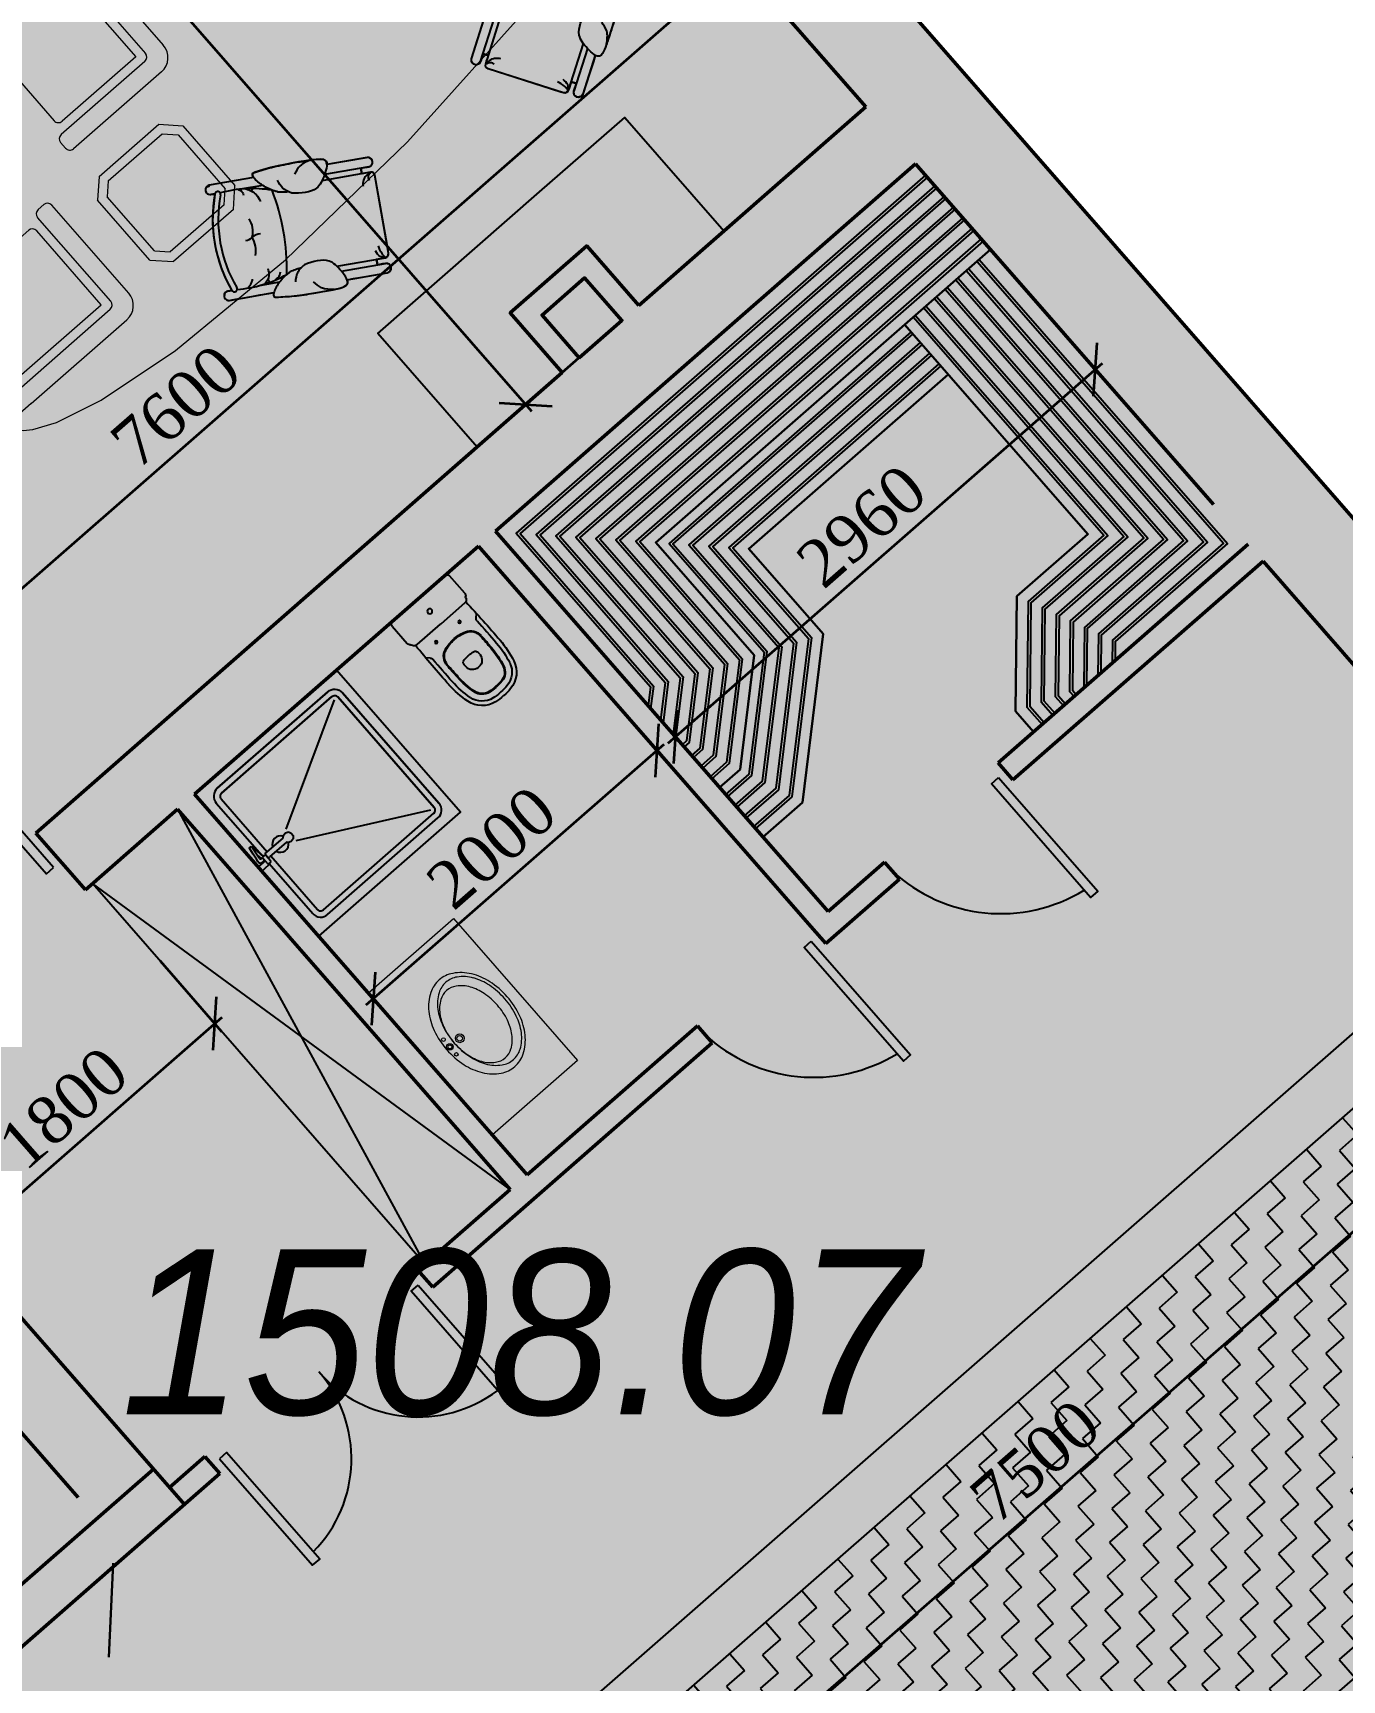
# Model space of a CAD drawing. Header units: millimetres. Extents: x 474337 to 1180020, y 4124662 to 4776603.
# Drawn here: x 924260 to 931205, y 4499394 to 4508129 of the extents above; entities that cross this region are included whole.
import ezdxf

# ---------------------------------------------------------------- set-up
doc = ezdxf.new("R2010")
doc.units = ezdxf.units.MM
doc.header["$PDMODE"] = 32
doc.header["$PDSIZE"] = 0.33
for name, color, linetype in [('(004) Точки рельефа', 7, 'Continuous'), ('(031) Горизонтали', 42, 'Continuous'), ('МЕБЕЛИРОВКА', 7, 'Continuous')]:
    doc.layers.add(name, color=color, linetype=linetype)
doc.layers.add('(042) Бергштрих11', color=32, linetype='Continuous', lineweight=30)
doc.layers.add('_0', color=7, linetype='Continuous', lineweight=25)
doc.styles.add('D-431', font='')
doc.styles.add('J~stule', font='dutch.ttf')
doc.styles.get('D-431').set_extended_font_data('D431', italic=True)
doc.dimstyles.new('J~style', dxfattribs={"dimscale": 100, "dimtxt": 2.5, "dimasz": 2, "dimexe": 0.55, "dimexo": 0.725, "dimtad": 1, "dimdec": 0, "dimdsep": 46, "dimtxsty": 'J~stule', "dimblk": 'OBLIQUE', "dimcen": 2, "dimdle": 0.5, "dimadec": 0, "dimazin": 0, "dimtfac": 1, "dimtdec": 0, "dimtmove": 0, "dimatfit": 3, "dimfxl": 1, "dimarcsym": 0})

# ---------------------------------------------------------------- blocks, each defined once
blk = doc.blocks.new('cu')
at = {"layer": '_0'}
for p, q in [((0, 0), (0, 186.3)), ((18.2, 200), (141, 200)), ((279, 158.9), (261.5, 176.4)), ((180, 164), (180, 0)), ((0, -2.5), (0, 0)), ((180, -2.5), (180, 0)), ((437, 47), (424.3, 47)), ((0, -5), (0, -2.5)), ((0, -191.3), (0, -5)), ((180, -2.5), (180, -5)), ((180, -169), (180, -5)), ((437, -52), (424.3, -52)), ((279, -163.9), (261.5, -181.4)), ((141, -205), (18.2, -205))]:
    blk.add_line(p, q, dxfattribs=at)
for centre, radius in [((236, 80), 7.5), ((90.2, -2.5), 13.5), ((90.2, -2.5), 13.5), ((236, -85), 7.5)]:
    blk.add_circle(centre, radius, dxfattribs=at)
for centre, radius, start, end in [((8, 186.3), 8, 155.21151, 180.00003), ((18.2, 180), 20, 90, 150.98314), ((141, 181), 19, 34.93724, 90), ((164.8, 197.6), 10, 214.93724, 253.78478), ((155, 164), 25, 23.37762, 73.78478), ((383, -5322.3), 5500, 89.29054, 92.13617), ((444.2, -372.6), 550, 75.46051, 89.29054), ((155, 164), 25, 360, 23.37762), ((293.1, 173), 20, 225, 270.93637), ((383, -5322.3), 5476, 89.29054, 90.93637), ((367.5, 42.7), 75, 90.1648, 160.01601), ((367.5, 42.7), 71, 90.1648, 160.01601), ((383, -5322.3), 5440, 89.29054, 90.1648), ((383, -5322.3), 5436, 89.29054, 90.1648), ((444.2, -372.6), 490, 75.46051, 89.29054), ((444.2, -372.6), 486, 75.46051, 89.29054), ((444.2, -372.6), 526, 75.46051, 89.29054), ((548.7, 30), 70, 8.81618, 75.46052), ((548.7, 30), 74, 8.81618, 75.46052), ((548.7, 30), 110, 8.81618, 75.46052), ((548.7, 30), 134, 8.81618, 75.46052), ((485, 0), 200, 160.01601, 180), ((485, 0), 200, 180, 180.71622), ((485, 0), 196, 160.01601, 180), ((485, 0), 196, 180, 180.73083), ((582, 0), 180, 170.28485, 180), ((424.3, 27), 20, 90, 170.28485), ((437, 0), 47, 0, 90), ((437, 0), 47, 356.95091, 0), ((355, 0), 266, 0, 8.81618), ((355, 0), 266, 359.4615, 0), ((355, 0), 270, 0, 8.81618), ((355, 0), 270, 359.46948, 0), ((355, 0), 306, 0, 8.81618), ((355, 0), 306, 359.53189, 0), ((355, 0), 330, 0, 8.81618), ((485, -5), 200, 179.28378, 180), ((485, -5), 200, 180, 199.98399), ((485, -5), 196, 179.26917, 180), ((485, -5), 196, 180, 199.98399), ((367.5, -47.7), 75, 199.98399, 269.8352), ((367.5, -47.7), 71, 199.98399, 269.8352), ((582, 0), 180, 180, 180.7958), ((582, -5), 180, 179.2042, 180), ((582, -5), 180, 180, 189.71515), ((424.3, -32), 20, 189.71515, 270), ((437, -5), 47, 270, 0), ((437, -5), 47, 0, 3.04909), ((548.7, -35), 70, 284.53948, 351.18382), ((548.7, -35), 74, 284.53948, 351.18382), ((548.7, -35), 110, 284.53948, 351.18382), ((548.7, -35), 134, 284.53948, 351.18382), ((355, -5), 266, 351.18382, 0), ((355, -5), 266, 0, 0.5385), ((355, -5), 270, 351.18382, 0), ((355, -5), 270, 0, 0.53052), ((355, -5), 306, 351.18382, 0), ((355, -5), 306, 0, 0.46811), ((355, -5), 330, 351.18382, 0), ((355, 0), 330, 359.56594, 0), ((355, -5), 330, 0, 0.43406), ((155, -169), 25, 336.62238, 0), ((293.1, -178), 20, 89.06363, 135), ((383, 5317.3), 5476, 269.06363, 270.70946), ((383, 5317.3), 5436, 269.8352, 270.70946), ((383, 5317.3), 5440, 269.8352, 270.70946), ((444.2, 367.6), 486, 270.70946, 284.53949), ((444.2, 367.6), 490, 270.70946, 284.53949), ((444.2, 367.6), 526, 270.70946, 284.53949), ((444.2, 367.6), 550, 270.70946, 284.53949), ((8, -191.3), 8, 179.99997, 204.78849), ((18.2, -185), 20, 209.01686, 270), ((141, -186), 19, 270, 325.06276), ((164.8, -202.6), 10, 106.21522, 145.06276), ((155, -169), 25, 286.21522, 336.62238), ((383, 5317.3), 5500, 267.86383, 270.70946)]:
    blk.add_arc(centre, radius, start, end, dxfattribs=at)
blk = doc.blocks.new('ITYIR6')
at = {"lineweight": 13, "elevation": -58.9}
blk.add_lwpolyline([(2899772.1, 225462.1), (2899772.1, 224862.1), (2898772.1, 224862.1), (2898772.1, 225462.1)], dxfattribs=at)
at = {"lineweight": 13}
for centre, radius in [((2899219.9, 225324.7, -58.9), 9.72), ((2899272.1, 225255.3, -58.9), 23.1), ((2899272.1, 225324.7, -58.9), 17.3), ((2899272.1, 225324.7, -58.9), 10.5), ((2899324.1, 225324.7, -58.9), 9.72), ((2899272.1, 225255.3, -58.9), 14.7)]:
    blk.add_circle(centre, radius, dxfattribs=at)
for centre, radius, start, end in [((2899192.5, 225090.2, -58.9), 237.1, 124.97931, 149.37391), ((2899240.6, 225021.4, -58.9), 321.1, 106.16225, 124.97931), ((2899240.4, 224994.9, -58.9), 294.2, 105.14659, 123.16508), ((2899243.9, 225032.2, -58.9), 257.5, 104.90006, 122.71568), ((2899272.1, 224912.8, -58.9), 434.2, 90, 106.16225), ((2899272.1, 224878, -58.9), 415.4, 90, 105.14659), ((2899272.1, 224926.1, -58.9), 367.3, 90, 104.90006), ((2899272.1, 224912.8, -58.9), 434.2, 73.83775, 90), ((2899272.1, 224926.1, -58.9), 367.3, 75.09994, 90), ((2899272.1, 224878, -58.9), 415.4, 74.85341, 90), ((2899300.3, 225032.2, -58.9), 257.5, 57.28432, 75.09994), ((2899303.7, 224994.9, -58.9), 294.2, 56.83492, 74.85341), ((2899303.6, 225021.4, -58.9), 321.1, 55.02069, 73.83775), ((2899351.7, 225090.2, -58.9), 237.1, 30.62609, 55.02069), ((2899119, 225133.7, -58.9), 151.8, 149.37391, 180), ((2899192.1, 225068.8, -58.9), 205.9, 123.16508, 147.63235), ((2899135.5, 225141.3, -58.9), 100.1, 147.18544, 180), ((2899200.8, 225099.1, -58.9), 177.9, 122.71568, 147.18544), ((2899343.3, 225099.1, -58.9), 177.9, 32.81456, 57.28432), ((2899352, 225068.8, -58.9), 205.9, 32.36765, 56.83492), ((2899408.7, 225141.3, -58.9), 100.1, 0, 32.81456), ((2899425.1, 225133.7, -58.9), 151.8, 0, 30.62609), ((2899119, 225133.7, -58.9), 151.8, 180, 210.62609), ((2899118.7, 225115.4, -58.9), 119, 147.63235, 180), ((2899118.7, 225115.4, -58.9), 119, 180, 212.36765), ((2899135.5, 225141.3, -58.9), 100.1, 180, 212.81456), ((2899408.7, 225141.3, -58.9), 100.1, 327.18544, 0), ((2899425.4, 225115.4, -58.9), 119, 0, 32.36765), ((2899425.4, 225115.4, -58.9), 119, 327.63235, 0), ((2899425.1, 225133.7, -58.9), 151.8, 329.37391, 0), ((2899192.5, 225177.2, -58.9), 237.1, 210.62609, 235.02069), ((2899192.1, 225161.9, -58.9), 205.9, 212.36765, 236.83492), ((2899200.8, 225183.4, -58.9), 177.9, 212.81456, 237.28432), ((2899243.9, 225250.4, -58.9), 257.5, 237.28432, 255.09994), ((2899300.3, 225250.4, -58.9), 257.5, 284.90006, 302.71568), ((2899343.3, 225183.4, -58.9), 177.9, 302.71568, 327.18544), ((2899352, 225161.9, -58.9), 205.9, 303.16508, 327.63235), ((2899351.7, 225177.2, -58.9), 237.1, 304.97931, 329.37391), ((2899240.6, 225246, -58.9), 321.1, 235.02069, 253.83775), ((2899240.4, 225235.8, -58.9), 294.2, 236.83492, 254.85341), ((2899272.1, 225354.6, -58.9), 434.2, 253.83775, 270), ((2899272.1, 225352.7, -58.9), 415.4, 254.85341, 270), ((2899272.1, 225356.5, -58.9), 367.3, 255.09994, 270), ((2899272.1, 225356.5, -58.9), 367.3, 270, 284.90006), ((2899272.1, 225352.7, -58.9), 415.4, 270, 285.14659), ((2899272.1, 225354.6, -58.9), 434.2, 270, 286.16225), ((2899303.7, 225235.8, -58.9), 294.2, 285.14659, 303.16508), ((2899303.6, 225246, -58.9), 321.1, 286.16225, 304.97931)]:
    blk.add_arc(centre, radius, start, end, dxfattribs=at)
blk = doc.blocks.new('KreSSlo_as')
at = {"color": 33, "true_color": 0xbc9976}
for p, q in [((-291.1, 3), (-304.7, -5.5)), ((-285, 3.7), (-291.1, 3)), ((-267.2, -4.2), (-285, 3.7)), ((-15, 0.1), (-72.5, -2.5)), ((42.5, -1.9), (-15, 0.1)), ((-310.3, -20.9), (-313.9, -259.5)), ((-311, -66.1), (-311.4, -91.3)), ((-310.5, -34.5), (-311, -66.1)), ((-310.3, -20.9), (-310.5, -34.5)), ((-304.7, -5.5), (-310.3, -20.9)), ((-260.4, -21.7), (-267.2, -4.2)), ((-260.4, -21.7), (-260.7, -43.1)), ((-260.7, -41.6), (-260.5, -32.4)), ((-260.7, -41.6), (-257.7, -42.1)), ((-257.7, -42.1), (-260.7, -41.6)), ((-260.5, -32.4), (-260.4, -21.7)), ((-219.3, -29.7), (-257.7, -42.1)), ((-179, -19.2), (-219.3, -29.7)), ((-137.6, -10.8), (-179, -19.2)), ((-72.5, -2.5), (-137.6, -10.8)), ((105.6, -9.2), (42.5, -1.9)), ((160, -19.9), (105.6, -9.2)), ((241.7, -44.3), (160, -19.9)), ((255.8, -49.6), (241.7, -44.3)), ((259.4, -40.2), (255.8, -49.6)), ((259.3, -50.9), (259.6, -29.4)), ((259.6, -29.4), (259.4, -40.2)), ((263, -17.3), (259.6, -29.4)), ((268.7, -10.5), (263, -17.3)), ((275.6, -6.5), (268.7, -10.5)), ((285, -4.8), (275.6, -6.5)), ((296.5, -7.9), (285, -4.8)), ((302.2, -12.1), (296.5, -7.9)), ((301.7, -23.7), (302.2, -12.1)), ((309.6, -30.2), (301.7, -23.7)), ((306, -268.8), (309.6, -30.2)), ((306, -268.8), (309.6, -30.2)), ((-312.1, -140.2), (-312.8, -186.6)), ((-311.4, -91.3), (-312.1, -140.2)), ((-337.7, -260.2), (-340.6, -271.9)), ((-327.6, -255.1), (-337.7, -260.2)), ((-313.9, -259.5), (-327.6, -255.1)), ((-313.5, -233.5), (-313.9, -259.5)), ((-313.9, -259.5), (-313.9, -259.5)), ((-312.8, -186.6), (-313.5, -233.5)), ((-262.9, -192.1), (-264.5, -300.9)), ((255.4, -308.7), (257, -199.8)), ((-348.5, -333.2), (-354.5, -406)), ((-340.6, -271.9), (-348.5, -333.2)), ((318.2, -264.8), (306, -268.8)), ((306, -268.8), (306, -268.8)), ((326.4, -266.4), (318.2, -264.8)), ((318.2, -264.8), (318.2, -264.8)), ((331.5, -276), (326.4, -266.4)), ((337.2, -330.6), (331.5, -276)), ((340.2, -368.1), (337.2, -330.6)), ((-354.5, -406), (-357.2, -494.5)), ((342, -407.3), (340.2, -368.1)), ((342.6, -445.5), (342, -407.3)), ((-357.2, -494.5), (-357.8, -539.6)), ((341.5, -546.7), (342.1, -518.3)), ((342.1, -518.3), (342.4, -489.5)), ((342.4, -489.5), (342.6, -445.5)), ((-357.8, -539.6), (-357.8, -572.5)), ((-357.8, -572.5), (-356.6, -602.1)), ((-356.6, -602.1), (-353.4, -629.4)), ((335.5, -634.8), (340.2, -589.2)), ((340.2, -589.2), (341.1, -567.8)), ((341.1, -567.8), (341.5, -546.7)), ((-353.4, -629.4), (-344, -650.2)), ((-344, -650.2), (-333.1, -655.1)), ((-333.1, -655.1), (-319.8, -655.3)), ((-319.8, -654.4), (-323, -870.3)), ((-320.3, -688), (-321.3, -756.4)), ((-319.8, -655.3), (-320.3, -688)), ((-269.5, -633.1), (-273, -871)), ((-239.2, -614.6), (-243.1, -876.5)), ((216.8, -883.3), (220.7, -621.5)), ((246.9, -878.8), (250.5, -640.9)), ((296.9, -879.6), (300.1, -663.7)), ((297, -874.9), (300.1, -663.7)), ((300.1, -663.7), (318.6, -663.6)), ((318.6, -663.6), (330.3, -652.2)), ((330.3, -652.2), (335.5, -634.8)), ((-321.3, -756.4), (-323, -870.3)), ((-323, -870.3), (-317.5, -886.3)), ((-280.1, -888), (-273, -871)), ((-273, -871), (-272.8, -854.3)), ((-272.8, -854.3), (-272.6, -838.3)), ((-272.6, -838.3), (-272.4, -828)), ((-242.4, -828.5), (-272.4, -828)), ((-272.4, -828), (-242.4, -828.5)), ((-242.4, -828.5), (-243, -869.8)), ((-243, -869.8), (-237.5, -890.7)), ((216.8, -883.3), (217.1, -867.3)), ((217.1, -867.3), (217.3, -854.1)), ((217.3, -854.1), (217.5, -835.4)), ((247.5, -835.8), (217.5, -835.4)), ((217.5, -835.4), (247.5, -835.8)), ((247, -870.8), (246.9, -878.8)), ((247.2, -855.8), (247, -870.8)), ((247.5, -835.8), (247.2, -855.8)), ((-317.5, -886.3), (-299.5, -895.6)), ((-299.5, -895.6), (-297.3, -895.7)), ((-299.5, -895.6), (-297.3, -895.7)), ((-297.3, -895.7), (-280.1, -888)), ((-237.5, -890.7), (-223.4, -896.8)), ((-223.4, -896.8), (196.5, -903)), ((-223.4, -896.8), (-208.2, -897)), ((-208.2, -897), (196.5, -903)), ((196.5, -903), (210.8, -897.4)), ((210.8, -897.4), (215.1, -891.1)), ((215.1, -891.1), (216.8, -883.3)), ((246.9, -878.8), (250.4, -892)), ((250.4, -892), (259.6, -900.9)), ((259.6, -900.9), (266.3, -903.5)), ((266.3, -903.5), (277.5, -903.5)), ((270.4, -904.1), (272.6, -904.2)), ((277.5, -903.5), (287, -899.1)), ((287, -899.1), (292.6, -893.1)), ((292.6, -893.1), (296, -885.8)), ((296, -885.8), (297, -874.9))]:
    blk.add_line(p, q, dxfattribs=at)
for centre, radius, start, end in [((-285.4, -21.3), 25, 359.14419, 179.14419), ((-11.1, -742.3), 742.4, 68.64391, 109.64447), ((-255.6, -57.3), 15, 109.64447, 289.64447), ((379.6, -141.2), 644.5, 173.76459, 198.47918), ((-11.1, -742.3), 712.4, 68.64391, 109.64447), ((-383.7, -129.8), 644.5, 339.8092, 4.5238), ((253.8, -64.9), 15, 248.64391, 68.64391), ((284.6, -29.8), 25, 359.14419, 179.14419), ((49.8, -165.5), 64.7, 179.14419, 214.55114), ((-50.7, -61.3), 148.6, 249.76423, 288.52415), ((-100.1, -246.5), 106.3, 359.14419, 24.57995), ((47.7, -94.5), 119.3, 244.61439, 293.67399), ((11.7, 785.2), 1156.6, 257.85141, 280.43697), ((-298, -870.7), 25, 179.14419, 359.14419), ((-223.1, -876.8), 20, 179.14419, 269.14419), ((196.8, -883), 20, 269.14419, 359.14419), ((271.9, -879.2), 25, 179.14419, 359.14419)]:
    blk.add_arc(centre, radius, start, end, dxfattribs=at)
for points in [[(-264.8, -128.9), (-241.1, -152.8), (-222.4, -162.7)], [(-260, -220.8), (-220, -252.5), (-184.4, -253.7)], [(-255.8, -249.2), (-245.7, -244.6), (-227.4, -249.5)], [(254.8, -217.7), (213.8, -265.4), (174.6, -280.8)], [(259.1, -177.1), (238.5, -195.7), (224.2, -199.2)], [(247.5, -260.4), (242, -245.9), (232, -249.4)], [(258, -190.9), (252, -188.9), (244.2, -192.4)], [(-250.1, -278.4), (-227.4, -309.1), (-212.9, -314.6)], [(-199, -446.8), (-234.5, -402.5), (-280, -382.2)], [(-218.5, -372.4), (-213.3, -402.7), (-210.5, -428.9)], [(185.5, -452.6), (222.4, -409.3), (268.4, -390.4)], [(207.3, -378.8), (201.1, -408.8), (197.6, -435)], [(-357.7, -578.8), (-336.2, -513.1), (-297.1, -477.1)], [(340.2, -589.2), (320.7, -522.9), (282.8, -485.8)], [(-243.1, -876.5), (-231.2, -849.5), (-198.1, -829.9)], [(-243.1, -877.2), (-218.5, -862.2), (-173.5, -851.1)], [(216.8, -883.3), (182.1, -837.8), (151.1, -830.3)], [(216.8, -883.3), (195.1, -865.8), (175.2, -868)]]:
    blk.add_spline(points, degree=3, dxfattribs=at)
for points, knots in [([(-218.5, -372.4), (-220.7, -367.1), (-232.1, -341.6), (-262.3, -300.3), (-298.3, -266.7), (-325.1, -253.9), (-337.6, -256.7), (-339.2, -263.7), (-340, -267.7)], [754.284857, 754.284857, 754.284857, 754.284857, 772.030566, 839.873499, 904.324771, 918.566249, 927.040502, 938.19641, 938.19641, 938.19641, 938.19641]), ([(-340, -267.7), (-344.3, -299), (-353.4, -365.6), (-356.8, -457.7), (-357.9, -542), (-358.1, -598.6), (-348.4, -672.9), (-260.3, -630.7), (-182, -577.2), (-190.7, -493.2), (-199, -446.8)], [938.19641, 938.19641, 938.19641, 938.19641, 1032.97298, 1139.31828, 1216.2812, 1280.781325, 1322.535209, 1399.526545, 1483.345385, 1616.244098, 1616.244098, 1616.244098, 1616.244098]), ([(331.9, -277.7), (335.2, -309.2), (342.3, -376), (342.9, -468.2), (341.5, -552.5), (340.1, -609.1), (328.2, -683), (241.3, -638.2), (164.7, -582.4), (175.9, -498.6), (185.5, -452.6)], [938.19641, 938.19641, 938.19641, 938.19641, 1032.97298, 1139.31828, 1216.2812, 1280.781325, 1322.535209, 1399.526545, 1483.345385, 1616.244098, 1616.244098, 1616.244098, 1616.244098]), ([(207.3, -378.8), (209.6, -373.5), (221.8, -348.3), (253.2, -308), (290.2, -275.5), (317.4, -263.5), (329.8, -266.6), (331.1, -273.7), (331.9, -277.7)], [754.284857, 754.284857, 754.284857, 754.284857, 772.030566, 839.873499, 904.324771, 918.566249, 927.040502, 938.19641, 938.19641, 938.19641, 938.19641])]:
    blk.add_open_spline(points, degree=3, knots=knots, dxfattribs=at)
blk = doc.blocks.new('_Oblique')
at = {"color": 0, "linetype": 'ByBlock', "lineweight": -2}
blk.add_line((-0.5, -0.5), (0.5, 0.5), dxfattribs=at)
blk = doc.blocks.new('*D185')
at = {"color": 0, "lineweight": -2, "transparency": 16777216}
for p, q in [((2648925.1, -368401.2), (2649398.1, -368401.2)), ((2649343.1, -368351.2), (2649343.1, -375951.2)), ((2648925.1, -375901.2), (2649398.1, -375901.2))]:
    blk.add_line(p, q, dxfattribs=at)
at = {"layer": 'Defpoints', "color": 0, "lineweight": 35, "transparency": 16777216}
for p in [(2648852.6, -368401.2), (2648852.6, -375901.2), (2649343.1, -375901.2)]:
    blk.add_point(p, dxfattribs=at)
at = {"color": 0, "lineweight": -2, "transparency": 16777216, "xscale": 200, "yscale": 200, "zscale": 200}
for p, rotation in [((2649343.1, -368401.2), 90), ((2649343.1, -375901.2), 270)]:
    blk.add_blockref('_Oblique', p, dxfattribs=dict(at, rotation=rotation))
at = {"color": 0, "transparency": 16777216, "insert": (2649150.4, -372151.2), "char_height": 250, "attachment_point": 5, "rotation": 90, "style": 'J~stule'}
blk.add_mtext('7500', dxfattribs=at)
blk = doc.blocks.new('*D188')
at = {"color": 0, "lineweight": -2, "transparency": 16777216}
for p, q in [((2635452.6, -370137.6), (2635452.6, -370553.8)), ((2643152.6, -370107.6), (2643152.6, -370553.8)), ((2643202.6, -370498.8), (2635402.6, -370498.8))]:
    blk.add_line(p, q, dxfattribs=at)
at = {"layer": 'Defpoints', "color": 0, "lineweight": 35, "transparency": 16777216}
for p in [(2635452.6, -370065.1), (2643152.6, -370035.1), (2635452.6, -370498.8)]:
    blk.add_point(p, dxfattribs=at)
at = {"color": 0, "lineweight": -2, "transparency": 16777216, "xscale": 200, "yscale": 200, "zscale": 200, "rotation": 180}
blk.add_blockref('_Oblique', (2635452.6, -370498.8), dxfattribs=at)
at = {"color": 0, "lineweight": -2, "transparency": 16777216, "xscale": 200, "yscale": 200, "zscale": 200}
blk.add_blockref('_Oblique', (2643152.6, -370498.8), dxfattribs=at)
at = {"color": 0, "transparency": 16777216, "insert": (2638802.6, -370308.8), "char_height": 250, "attachment_point": 5, "style": 'J~stule'}
blk.add_mtext('7700', dxfattribs=at)
blk = doc.blocks.new('*D189')
at = {"color": 0, "lineweight": -2, "transparency": 16777216}
for p, q in [((2642128, -375751.2), (2642128, -368051.2)), ((2642415.2, -368101.2), (2642073, -368101.2)), ((2642415.2, -375701.2), (2642073, -375701.2))]:
    blk.add_line(p, q, dxfattribs=at)
at = {"layer": 'Defpoints', "color": 0, "lineweight": 35, "transparency": 16777216}
for p in [(2642128, -368101.2), (2642487.7, -368101.2), (2642487.7, -375701.2)]:
    blk.add_point(p, dxfattribs=at)
at = {"color": 0, "lineweight": -2, "transparency": 16777216, "xscale": 200, "yscale": 200, "zscale": 200}
for p, rotation in [((2642128, -368101.2), 90), ((2642128, -375701.2), 270)]:
    blk.add_blockref('_Oblique', p, dxfattribs=dict(at, rotation=rotation))
at = {"color": 0, "transparency": 16777216, "insert": (2641938, -371901.2), "char_height": 250, "attachment_point": 5, "rotation": 90, "style": 'J~stule'}
blk.add_mtext('7600', dxfattribs=at)
blk = doc.blocks.new('*D190')
at = {"color": 0, "lineweight": -2, "transparency": 16777216}
for p, q in [((2644992.6, -373231.2), (2644992.6, -371131.2)), ((2645449.1, -371181.2), (2644937.6, -371181.2)), ((2645449.1, -373181.2), (2644937.6, -373181.2))]:
    blk.add_line(p, q, dxfattribs=at)
at = {"layer": 'Defpoints', "color": 0, "lineweight": 35, "transparency": 16777216}
for p in [(2644992.6, -371181.2), (2645521.6, -371181.2), (2645521.6, -373181.2)]:
    blk.add_point(p, dxfattribs=at)
at = {"color": 0, "lineweight": -2, "transparency": 16777216, "xscale": 200, "yscale": 200, "zscale": 200}
for p, rotation in [((2644992.6, -371181.2), 90), ((2644992.6, -373181.2), 270)]:
    blk.add_blockref('_Oblique', p, dxfattribs=dict(at, rotation=rotation))
at = {"color": 0, "transparency": 16777216, "insert": (2644802.6, -372181.2), "char_height": 250, "attachment_point": 5, "rotation": 90, "style": 'J~stule'}
blk.add_mtext('2000', dxfattribs=at)
blk = doc.blocks.new('*D196')
at = {"color": 0, "lineweight": -2, "transparency": 16777216}
for p, q in [((2644097.7, -373901.2), (2644593.6, -373901.2)), ((2644538.6, -373851.2), (2644538.6, -375751.2)), ((2644097.7, -375701.2), (2644593.6, -375701.2))]:
    blk.add_line(p, q, dxfattribs=at)
at = {"layer": 'Defpoints', "color": 0, "lineweight": 35, "transparency": 16777216}
for p in [(2644025.2, -373901.2), (2644025.2, -375701.2), (2644538.6, -375701.2)]:
    blk.add_point(p, dxfattribs=at)
at = {"color": 0, "lineweight": -2, "transparency": 16777216, "xscale": 200, "yscale": 200, "zscale": 200}
for p, rotation in [((2644538.6, -373901.2), 90), ((2644538.6, -375701.2), 270)]:
    blk.add_blockref('_Oblique', p, dxfattribs=dict(at, rotation=rotation))
at = {"color": 0, "transparency": 16777216, "insert": (2644347.5, -374801.2), "char_height": 250, "attachment_point": 5, "rotation": 90, "style": 'J~stule'}
blk.add_mtext('1800', dxfattribs=at)
blk = doc.blocks.new('J15')
at = {"layer": 'МЕБЕЛИРОВКА', "lineweight": 13}
for p, q in [((132917.1, 124275), (132242.1, 124275)), ((132917.1, 124275), (133592.1, 124275)), ((132142.1, 124175), (132142.1, 123555)), ((132242.1, 124145), (132242.1, 123555)), ((132917.1, 124175), (132272.1, 124175)), ((132892.1, 124125), (132292.1, 124125)), ((132292.1, 124125), (132292.1, 123605)), ((132892.1, 124125), (132892.1, 123605)), ((132917.1, 124175), (133562.1, 124175)), ((132942.1, 124125), (132942.1, 123605)), ((132942.1, 124125), (133542.1, 124125)), ((133542.1, 124125), (133542.1, 123605)), ((133592.1, 124145), (133592.1, 123555)), ((133692.1, 124175), (133692.1, 123555)), ((133892.1, 124116.6), (133981.4, 124205.9)), ((133942.1, 124095.9), (134002.1, 124155.9)), ((134402.8, 124205.9), (133981.4, 124205.9)), ((134382.1, 124155.9), (134002.1, 124155.9)), ((134382.1, 124155.9), (134442.1, 124095.9)), ((134402.8, 124205.9), (134492.1, 124116.6)), ((133892.1, 124116.6), (133892.1, 123695.2)), ((133942.1, 124095.9), (133942.1, 123715.9)), ((134442.1, 123715.9), (134442.1, 124095.9)), ((134492.1, 123695.2), (134492.1, 124116.6)), ((133981.4, 123605.9), (133892.1, 123695.2)), ((134002.1, 123655.9), (133942.1, 123715.9)), ((134382.1, 123655.9), (134442.1, 123715.9)), ((134402.8, 123605.9), (134492.1, 123695.2)), ((133981.4, 123605.9), (134402.8, 123605.9)), ((134002.1, 123655.9), (134382.1, 123655.9)), ((132212.1, 123525), (132172.1, 123525)), ((132862.1, 123575), (132322.1, 123575)), ((132972.1, 123575), (133512.1, 123575)), ((133622.1, 123525), (133662.1, 123525)), ((133945.7, 123335.9), (133945.7, 123375.9)), ((134595.7, 123405.9), (133975.7, 123405.9)), ((134565.7, 123305.9), (133975.7, 123305.9)), ((134545.7, 123255.9), (134025.7, 123255.9)), ((134545.7, 122655.9), (134545.7, 123255.9)), ((134595.7, 122305.9), (134595.7, 123275.9)), ((134695.7, 122305.9), (134695.7, 123305.9)), ((133995.7, 122685.9), (133995.7, 123225.9)), ((132525, 122855.9), (132395.7, 122726.6)), ((133366.4, 122855.9), (132525, 122855.9)), ((133366.4, 122855.9), (133495.7, 122726.6)), ((132395.7, 122726.6), (132395.7, 121885.2)), ((132545.7, 122805.9), (132445.7, 122705.9)), ((133345.7, 122805.9), (132545.7, 122805.9)), ((133345.7, 122805.9), (133445.7, 122705.9)), ((133495.7, 121885.2), (133495.7, 122726.6)), ((132445.7, 122705.9), (132445.7, 121905.9)), ((133445.7, 121905.9), (133445.7, 122705.9)), ((134545.7, 122655.9), (134025.7, 122655.9)), ((133995.7, 122305.9), (133995.7, 122575.9)), ((134545.7, 122605.9), (134025.7, 122605.9)), ((134545.7, 122305.9), (134545.7, 122605.9)), ((133995.7, 122305.9), (133995.7, 122035.9)), ((134545.7, 122305.9), (134545.7, 122005.9)), ((134595.7, 122305.9), (134595.7, 121335.9)), ((134695.7, 122305.9), (134695.7, 121305.9)), ((134545.7, 122005.9), (134025.7, 122005.9)), ((134545.7, 121955.9), (134025.7, 121955.9)), ((134545.7, 121955.9), (134545.7, 121355.9)), ((132395.7, 121885.2), (132525, 121755.9)), ((132445.7, 121905.9), (132545.7, 121805.9)), ((133345.7, 121805.9), (133445.7, 121905.9)), ((133366.4, 121755.9), (133495.7, 121885.2)), ((133995.7, 121925.9), (133995.7, 121385.9)), ((132545.7, 121805.9), (133345.7, 121805.9)), ((132525, 121755.9), (133366.4, 121755.9)), ((134545.7, 121355.9), (134025.7, 121355.9)), ((133945.7, 121275.9), (133945.7, 121235.9)), ((134565.7, 121305.9), (133975.7, 121305.9)), ((134595.7, 121205.9), (133975.7, 121205.9)), ((132212.1, 121086.8), (132172.1, 121086.8)), ((133622.1, 121086.8), (133662.1, 121086.8)), ((132142.1, 120436.8), (132142.1, 121056.8)), ((132242.1, 120466.8), (132242.1, 121056.8)), ((132292.1, 120486.8), (132292.1, 121006.8)), ((132862.1, 121036.8), (132322.1, 121036.8)), ((132892.1, 120486.8), (132892.1, 121006.8)), ((132942.1, 120486.8), (132942.1, 121006.8)), ((132972.1, 121036.8), (133512.1, 121036.8)), ((133542.1, 120486.8), (133542.1, 121006.8)), ((133592.1, 120466.8), (133592.1, 121056.8)), ((133692.1, 120436.8), (133692.1, 121056.8)), ((133981.4, 121005.9), (133892.1, 120916.6)), ((133981.4, 121005.9), (134402.8, 121005.9)), ((134402.8, 121005.9), (134492.1, 120916.6)), ((133892.1, 120495.2), (133892.1, 120916.6)), ((134002.1, 120955.9), (133942.1, 120895.9)), ((133942.1, 120515.9), (133942.1, 120895.9)), ((134002.1, 120955.9), (134382.1, 120955.9)), ((134382.1, 120955.9), (134442.1, 120895.9)), ((134442.1, 120895.9), (134442.1, 120515.9)), ((134492.1, 120916.6), (134492.1, 120495.2)), ((132892.1, 120486.8), (132292.1, 120486.8)), ((132942.1, 120486.8), (133542.1, 120486.8)), ((133892.1, 120495.2), (133981.4, 120405.9)), ((133942.1, 120515.9), (134002.1, 120455.9)), ((134382.1, 120455.9), (134002.1, 120455.9)), ((134382.1, 120455.9), (134442.1, 120515.9)), ((134402.8, 120405.9), (134492.1, 120495.2)), ((132917.1, 120436.8), (132272.1, 120436.8)), ((132917.1, 120436.8), (133562.1, 120436.8)), ((134402.8, 120405.9), (133981.4, 120405.9)), ((132917.1, 120336.8), (132242.1, 120336.8)), ((132917.1, 120336.8), (133592.1, 120336.8))]:
    blk.add_line(p, q, dxfattribs=at)
for centre, radius, start, end in [((132242.1, 124175), 100, 90, 180), ((133592.1, 124175), 100, 0, 90), ((132272.1, 124145), 30, 90, 180), ((133562.1, 124145), 30, 0, 90), ((132322.1, 123605), 30, 180, 270), ((132862.1, 123605), 30, 270, 0), ((132972.1, 123605), 30, 180, 270), ((133512.1, 123605), 30, 270, 0), ((132172.1, 123555), 30, 180, 270), ((132212.1, 123555), 30, 270, 0), ((133622.1, 123555), 30, 180, 270), ((133662.1, 123555), 30, 270, 0), ((133975.7, 123375.9), 30, 90, 180), ((133975.7, 123335.9), 30, 180, 270), ((134595.7, 123305.9), 100, 0, 90), ((134025.7, 123225.9), 30, 90, 180), ((134565.7, 123275.9), 30, 0, 90), ((134025.7, 122685.9), 30, 180, 270), ((134025.7, 122575.9), 30, 90, 180), ((134025.7, 122035.9), 30, 180, 270), ((134025.7, 121925.9), 30, 90, 180), ((134025.7, 121385.9), 30, 180, 270), ((134565.7, 121335.9), 30, 270, 0), ((133975.7, 121275.9), 30, 90, 180), ((134595.7, 121305.9), 100, 270, 0), ((133975.7, 121235.9), 30, 180, 270), ((132172.1, 121056.8), 30, 90, 180), ((132212.1, 121056.8), 30, 0, 90), ((133622.1, 121056.8), 30, 90, 180), ((133662.1, 121056.8), 30, 0, 90), ((132322.1, 121006.8), 30, 90, 180), ((132862.1, 121006.8), 30, 0, 90), ((132972.1, 121006.8), 30, 90, 180), ((133512.1, 121006.8), 30, 0, 90), ((132272.1, 120466.8), 30, 180, 270), ((133562.1, 120466.8), 30, 270, 0), ((132242.1, 120436.8), 100, 180, 270), ((133592.1, 120436.8), 100, 270, 0)]:
    blk.add_arc(centre, radius, start, end, dxfattribs=at)
blk = doc.blocks.new('hdyer')
for p, q in [((-112315.8, -307129.6), (-112315.8, -308129.6)), ((-112559.4, -307590.9), (-113204.7, -307243.8)), ((-112566.4, -307637.4), (-112564.9, -307620.2)), ((-112559.3, -307651), (-112566.4, -307637.4)), ((-112564.9, -307620.2), (-112553.3, -307607.4)), ((-112553.3, -307607.4), (-112536.3, -307603.7)), ((-112536.3, -307603.7), (-112522, -307609.5)), ((-112522, -307609.5), (-112515.8, -307617.6)), ((-112515.8, -307617.6), (-112396, -307617.6)), ((-112388, -307617.6), (-112396, -307617.6)), ((-112388, -307645.6), (-112388, -307617.6)), ((-112388, -307622.8), (-112387.9, -307622.9)), ((-112385.8, -307622.9), (-112388, -307622.9)), ((-112365.8, -307592.6), (-112385.8, -307592.6)), ((-112385.8, -307592.6), (-112385.8, -307612.6)), ((-112385.8, -307612.6), (-112385.8, -307642.6)), ((-112315.8, -307587.6), (-112365.8, -307587.6)), ((-112365.8, -307587.6), (-112365.8, -307617.6)), ((-112365.8, -307617.6), (-112315.8, -307617.6)), ((-112365.8, -307642.6), (-112365.8, -307617.6)), ((-112354.7, -307622.9), (-112365.8, -307622.9)), ((-112358.6, -307620.6), (-112358.2, -307618.5)), ((-112358.2, -307622.9), (-112358.6, -307620.6)), ((-112358.2, -307618.5), (-112357.5, -307617.6)), ((-112354.7, -307622.9), (-112341.4, -307622.9)), ((-112341.4, -307622.9), (-112336.8, -307624.1)), ((-112336.8, -307624.1), (-112333.6, -307627.7)), ((-112332.9, -307631.6), (-112334, -307640.1)), ((-112333.6, -307627.7), (-112332.9, -307631.6)), ((-112559.4, -307671.5), (-113204.7, -308018.5)), ((-112544.2, -307658.8), (-112559.3, -307651)), ((-112527.5, -307656.1), (-112544.2, -307658.8)), ((-112515.8, -307645.6), (-112527.5, -307656.1)), ((-112388, -307645.6), (-112515.8, -307645.6)), ((-112385.8, -307639.9), (-112388, -307639.9)), ((-112385.8, -307642.6), (-112365.8, -307642.6)), ((-112360.3, -307719.9), (-112372.7, -307642.6)), ((-112358.3, -307639.9), (-112365.8, -307639.9)), ((-112358.3, -307723.2), (-112360.3, -307719.9)), ((-112360.3, -307719.9), (-112360.3, -307719.9)), ((-112349.7, -307648.6), (-112360, -307718.7)), ((-112353.7, -307641.1), (-112358.3, -307639.9)), ((-112355.7, -307725.2), (-112358.3, -307723.2)), ((-112352.5, -307667.5), (-112356.2, -307640.5)), ((-112352.7, -307725.6), (-112355.7, -307725.2)), ((-112350.5, -307644.7), (-112353.7, -307641.1)), ((-112349.5, -307724.9), (-112352.7, -307725.6)), ((-112349.7, -307648.6), (-112350.5, -307644.7)), ((-112346.8, -307722.6), (-112349.5, -307724.9)), ((-112345.6, -307719.4), (-112346.8, -307722.6)), ((-112340.8, -307686.6), (-112345.6, -307719.4)), ((-112336, -307653.8), (-112340.8, -307686.6)), ((-112334, -307640.1), (-112336, -307653.8)), ((-113315.8, -308129.6), (-112315.8, -308129.6))]:
    blk.add_line(p, q)
blk.add_lwpolyline([(-112315.8, -307129.6), (-113315.8, -307129.6), (-113315.8, -308129.6)])
for points in [[(-112426.9, -307185.2), (-113204.7, -307185.2, 0.414214), (-113260.2, -307240.7), (-113260.2, -308018.5, 0.141372)], [(-112371.4, -307592.6), (-112371.4, -307240.7, 0.414214), (-112426.9, -307185.2)], [(-112426.9, -308074.1), (-113204.7, -308074.1, -0.414214), (-113260.2, -308018.5), (-113260.2, -307240.7, -0.141372)], [(-112426.9, -307218.5), (-113204.7, -307218.5, 0.414214), (-113226.9, -307240.7), (-113226.9, -308018.5, 0.139565)], [(-112426.9, -308040.7), (-113204.7, -308040.7, -0.414214), (-113226.9, -308018.5), (-113226.9, -307240.7, -0.139565)], [(-112404.7, -307617.6), (-112404.7, -307240.7, 0.414214), (-112426.9, -307218.5)], [(-113204.7, -308040.7), (-112426.9, -308040.7, 0.414214), (-112404.7, -308018.5), (-112404.7, -307645.6)], [(-113204.7, -308074.1), (-112426.9, -308074.1, 0.414214), (-112371.4, -308018.5), (-112371.4, -307650.8)]]:
    blk.add_lwpolyline(points, format="xyb")
for start, end in [(18.28258, 150.03204), (208.21385, 340.54332)]:
    blk.add_arc((-112484.4, -307631.2), 43.3, start, end)
blk = doc.blocks.new('*D211')
at = {"color": 0, "lineweight": -2, "transparency": 16777216}
for p, q in [((2645001.3, -371111.2), (2645001.3, -368051.2)), ((2645134.8, -368101.2), (2644946.3, -368101.2)), ((2645134.8, -371061.2), (2644946.3, -371061.2))]:
    blk.add_line(p, q, dxfattribs=at)
at = {"layer": 'Defpoints', "color": 0, "lineweight": 35, "transparency": 16777216}
for p in [(2645001.3, -368101.2), (2645207.3, -368101.2), (2645207.3, -371061.2)]:
    blk.add_point(p, dxfattribs=at)
at = {"color": 0, "lineweight": -2, "transparency": 16777216, "xscale": 200, "yscale": 200, "zscale": 200}
for p, rotation in [((2645001.3, -368101.2), 90), ((2645001.3, -371061.2), 270)]:
    blk.add_blockref('_Oblique', p, dxfattribs=dict(at, rotation=rotation))
at = {"color": 0, "transparency": 16777216, "insert": (2644811.3, -369581.2), "char_height": 250, "attachment_point": 5, "rotation": 90, "style": 'J~stule'}
blk.add_mtext('2960', dxfattribs=at)
blk = doc.blocks.new('xdfstfgkjhkl')
h = blk.add_hatch(color=256)
h.paths.add_polyline_path([(14210, -3710), (14610, -3710), (14610, -3350), (14210, -3350)])
h.paths.add_polyline_path([(14210, -3350), (14610, -3350), (14610, -3310), (14210, -3310)])
h = blk.add_hatch(color=256)
h.paths.add_polyline_path([(17010, -3710), (17410, -3710), (17410, -3350), (17010, -3350)])
h.paths.add_polyline_path([(17010, -3350), (17410, -3350), (17410, -3310), (17010, -3310)])
h = blk.add_hatch()
h.set_pattern_fill('ZIGZAG', color=151, scale=40, angle=-90, style=0)
h.set_pattern_definition([(270, (-2717426.21, 164378.8), (127, -127), [127, -127]), (360, (-2717426.21, 164251.8), (127, 127), [127, -127])])
edge = h.paths.add_edge_path()
edge.add_line((19910, -11510), (20726.8, -11510))
edge.add_arc((21910, -11710), 1200, 9.59407, 170.40593, ccw=False)
edge.add_line((23093.2, -11510), (23910, -11510))
edge.add_line((23910, -11510), (23910, -4010))
edge.add_line((23910, -4010), (19910, -4010))
edge.add_line((19910, -4010), (19910, -11510))
h = blk.add_hatch(color=256)
h.paths.add_polyline_path([(14210, -8310), (14610, -8310), (14610, -7950), (14210, -7950)])
h.paths.add_polyline_path([(14210, -7950), (14610, -7950), (14610, -7910), (14210, -7910)])
h = blk.add_hatch(color=256)
h.paths.add_polyline_path([(17010, -8310), (17410, -8310), (17410, -7950), (17010, -7950)])
h.paths.add_polyline_path([(17010, -7950), (17410, -7950), (17410, -7910), (17010, -7910)])
h = blk.add_hatch(color=256)
h.paths.add_polyline_path([(17010, -11710), (17410, -11710), (17410, -11350), (17010, -11350)])
h.paths.add_polyline_path([(17010, -11350), (17410, -11350), (17410, -11310), (17010, -11310)])
at = {"lineweight": 50}
for p, q in [((13420, -3200), (18810, -3200)), ((14210, -3710), (13420, -3710)), ((14210, -3710), (14210, -5310)), ((14610, -6670), (14610, -3710)), ((17290, -5471.7), (17290, -3710)), ((17410, -5471.7), (17410, -3710)), ((17410, -3710), (18810, -3710)), ((17410, -5471.7), (17290, -5471.7)), ((14210, -5850), (14210, -9560)), ((17290, -6670), (17290, -6271.7)), ((17410, -6271.7), (17290, -6271.7)), ((17410, -6790.4), (17410, -6271.7)), ((14610, -8790), (14610, -6790)), ((17290, -6790.4), (17290, -6790)), ((17410, -6790.4), (17290, -6790.4)), ((17290, -8790), (17290, -7590.4)), ((17410, -7590.4), (17290, -7590.4)), ((17410, -9560), (17410, -7590.4)), ((17290, -8790), (14610, -8790)), ((14610, -9560), (14610, -8910)), ((17290, -8910), (14610, -8910)), ((17290, -9560), (17290, -8910)), ((14210, -9560), (14610, -9560)), ((17290, -9560), (17410, -9560)), ((17290, -11060), (17290, -11310)), ((17290, -11060), (17410, -11060)), ((17410, -11060), (17410, -16710)), ((14610, -11310), (17410, -11310)), ((17160, -11310), (17160, -16710)), ((13410, -11710), (17010, -11710))]:
    blk.add_line(p, q, dxfattribs=at)
for p, q in [((17290, -8910), (14610, -9510)), ((14610, -8910), (17290, -9510)), ((17290, -9510), (14610, -9510))]:
    blk.add_line(p, q)
for points in [[(14610, -3710), (17010, -3710)], [(14210, -5850), (13790, -5850), (13790, -5310), (14210, -5310)], [(14210, -5730), (13910, -5730), (13910, -5430), (14210, -5430), (14210, -5730)], [(14610, -6670), (17290, -6670)], [(14610, -6790), (17290, -6790)]]:
    blk.add_lwpolyline(points, dxfattribs=at)
at = {"color": 253}
for points in [[(14689.7, -3710), (14689.7, -6595), (15773.2, -6595), (15840.3, -6670)], [(14704.7, -3710), (14704.7, -6580), (15779.9, -6580), (15860.4, -6670)], [(14764.7, -3710), (14764.7, -6520), (15806.8, -6520), (15940.9, -6670)], [(14779.7, -3710), (14779.7, -6505), (15813.5, -6505), (15961, -6670)], [(14839.7, -3710), (14839.7, -6445), (15840.3, -6445), (16039.7, -6668.1), (16039.7, -6670)], [(14854.7, -3710), (14854.7, -6430), (15847.1, -6430), (16054.7, -6662.3), (16054.7, -6670)], [(14914.7, -3710), (14914.7, -6370), (15873.9, -6370), (16114.7, -6639.4), (16114.7, -6670)], [(14929.7, -3710), (14929.7, -6355), (15880.6, -6355), (16129.7, -6633.7), (16129.7, -6670)], [(14989.7, -3710), (14989.7, -6295), (15907.5, -6295), (16189.7, -6610.8), (16189.7, -6670)], [(15004.7, -3710), (15004.7, -6280), (15914.2, -6280), (16204.7, -6605.1), (16204.7, -6670)], [(15064.7, -3710), (15064.7, -6220), (15941, -6220), (16264.7, -6582.2), (16264.7, -6670)], [(15079.7, -3710), (15079.7, -6205), (15947.7, -6205), (16279.7, -6576.4), (16279.7, -6670)], [(15139.7, -3710), (15139.7, -6145), (15974.6, -6145), (16339.7, -6553.5), (16339.7, -6670)], [(15154.7, -3710), (15154.7, -6130), (15981.3, -6130), (16354.7, -6547.8), (16354.7, -6670)], [(15214.7, -3789.7), (17215, -3789.7), (17215, -4580.2), (17290, -4647.3)], [(15214.7, -3804.7), (17200, -3804.7), (17200, -4586.9), (17290, -4667.4)], [(15214.7, -3864.7), (17140, -3864.7), (17140, -4613.8), (17290, -4747.9)], [(15214.7, -3879.7), (17125, -3879.7), (17125, -4620.5), (17290, -4768)], [(15214.7, -3939.7), (17065, -3939.7), (17065, -4647.3), (17288.1, -4846.7), (17290, -4846.7)], [(15214.7, -3954.7), (17050, -3954.7), (17050, -4654.1), (17282.3, -4861.7), (17290, -4861.7)], [(15214.7, -4014.7), (16990, -4014.7), (16990, -4680.9), (17259.4, -4921.7), (17290, -4921.7)], [(15214.7, -4029.7), (16975, -4029.7), (16975, -4687.6), (17253.7, -4936.7), (17290, -4936.7)], [(15214.7, -4089.7), (16915, -4089.7), (16915, -4714.5), (17230.8, -4996.7), (17290, -4996.7)], [(15214.7, -4104.7), (16900, -4104.7), (16900, -4721.2), (17225.1, -5011.7), (17290, -5011.7)], [(15214.7, -4164.7), (16840, -4164.7), (16840, -4748), (17202.2, -5071.7), (17290, -5071.7)], [(15214.7, -4179.7), (16825, -4179.7), (16825, -4754.7), (17196.4, -5086.7), (17290, -5086.7)], [(15214.7, -4239.7), (16765, -4239.7), (16765, -4781.6), (17173.5, -5146.7), (17290, -5146.7)], [(15214.7, -4254.7), (16750, -4254.7), (16750, -4788.3), (17167.8, -5161.7), (17290, -5161.7)], [(15264.7, -4314.7), (15264.7, -6020), (16030.5, -6020), (16464.7, -6505.8), (16464.7, -6670)], [(15279.7, -4314.7), (15279.7, -6005), (16037.2, -6005), (16479.7, -6500.1), (16479.7, -6670)], [(15339.7, -4314.7), (15339.7, -5945), (16064.1, -5945), (16539.7, -6477.2), (16539.7, -6670)], [(15354.7, -4314.7), (15354.7, -5930), (16070.8, -5930), (16554.7, -6471.5), (16554.7, -6670)], [(15414.7, -4314.7), (15414.7, -5870), (16097.6, -5870), (16614.7, -6448.5), (16614.7, -6670)], [(15429.7, -4314.7), (15429.7, -5855), (16104.3, -5855), (16629.7, -6442.8), (16629.7, -6670)], [(15489.7, -4314.7), (15489.7, -5795), (16131.2, -5795), (16689.7, -6419.9), (16689.7, -6670)], [(15504.7, -4314.7), (15504.7, -5780), (16137.9, -5780), (16704.7, -6414.2), (16704.7, -6670)]]:
    blk.add_lwpolyline(points, dxfattribs=at)
at = {"color": 252, "lineweight": 30}
for points in [[(15214.7, -3710), (15214.7, -6070), (16008.1, -6070), (16414.7, -6524.9), (16414.7, -6670)], [(15214.7, -4314.7), (16690, -4314.7), (16690, -4815.1), (17144.9, -5221.7), (17290, -5221.7)], [(15564.7, -4314.7), (15564.7, -5720), (16164.7, -5720), (16764.7, -6391.3), (16764.7, -6670)]]:
    blk.add_lwpolyline(points, dxfattribs=at)
for points in [[(20714.2, -11810), (19610, -11810), (19610, -3710), (24210, -3710), (24210, -11810), (23105.8, -11810)], [(20726.8, -11510), (19910, -11510), (19910, -4010), (23910, -4010), (23910, -11510), (23093.2, -11510)], [(14210, -5850), (14210, -6450), (13410, -6450), (13410, -5310), (13410, -4710), (14210, -4710)]]:
    blk.add_lwpolyline(points)
for points in [[(17350, -5521.7), (18150, -5521.7), (18150, -5571.7), (17350, -5571.7)], [(17350, -6840.4), (18150, -6840.4), (18150, -6890.4), (17350, -6890.4)], [(14410, -9610), (13660, -9610), (13660, -9660), (14410, -9660)], [(17350, -9610), (18100, -9610), (18100, -9660), (17350, -9660)], [(17350, -11010), (18100, -11010), (18100, -10960), (17350, -10960)]]:
    blk.add_lwpolyline(points, close=True)
for centre, radius, start, end in [((17265.1, -5431.2), 844.8, 275.7704, 350.42672), ((17265.1, -6749.9), 844.8, 275.7704, 350.42672), ((17350, -9610), 700, 270, 355.90396), ((17350, -11010), 700, 4.09604, 90)]:
    blk.add_arc(centre, radius, start, end)
blk.add_solid([(14210, -5430), (13910, -5430), (13952.4, -5472.4), (13910, -5730)])
at = {"xscale": -1}
for name, p, rotation in [('KreSSlo_as', (12452, -4207.7), 30.35178045970178), ('cu', (14610, -7214.8), 180.0000013607017)]:
    blk.add_blockref(name, p, dxfattribs=dict(at, rotation=rotation))
for name, p, rotation in [('KreSSlo_as', (12481.6, -6788.3), 149.6482195477362), ('hdyer', (322739.6, -121105.8), 270)]:
    blk.add_blockref(name, p, dxfattribs=dict(rotation=rotation))
at = {"linetype": 'ByBlock', "lineweight": 20, "rotation": 90}
blk.add_blockref('J15', (132815.9, -140996.6), dxfattribs=at)
at = {"color": 1, "rotation": 180}
blk.add_blockref('ITYIR6', (2915782.1, 216672.1, 58.9), dxfattribs=at)
for base, p1, p2, angle, picture, middle in [((13185.4, -3710), (13545.1, -11310), (13545.1, -3710), 270, '*D189', (12995.4, -7510)), ((16058.7, -3710), (16264.7, -6670), (16264.7, -3710), 90, '*D211', (15868.7, -5190)), ((20400.6, -11510), (19910, -4010), (19910, -11510), 270, '*D185', (20207.9, -7760)), ((16050, -6790), (16579, -8790), (16579, -6790), 270, '*D190', (15860, -7790)), ((15596, -11310), (15082.6, -9510), (15082.6, -11310), 270, '*D196', (15404.9, -10410))]:
    dim = blk.add_linear_dim(base=base, p1=p1, p2=p2, angle=angle, dimstyle='J~style')
    dim.commit()
    dim.dimension.update_dxf_attribs({"geometry": picture, "text_midpoint": middle, "insert": (-2628942.6, 364391.2)})
dim = blk.add_linear_dim(base=(6510, -6107.5), p1=(14210, -5643.8), p2=(6510, -5673.8), angle=180, dimstyle='J~style')
dim.commit()
dim.dimension.update_dxf_attribs({"geometry": '*D188', "text_midpoint": (9860, -6107.5), "dimtype": 128, "insert": (-2628942.6, 364391.2)})

msp = doc.modelspace()

# ---------------------------------------------------------------- hatches: boundary and pattern name
at = {"lineweight": 30}
h = msp.add_hatch(color=21, dxfattribs=at)
h.dxf.hatch_style = 1
h.paths.add_polyline_path([(927951.1, 4509344.4), (929908.6, 4511055.7), (928394.8, 4512787.3), (928846.6, 4513182.2), (922120.2, 4520876.6), (916247.7, 4515742.9), (915457.9, 4516646.4), (912431.4, 4514000.6), (913221.2, 4513097.1), (909155.6, 4509543.1), (910610.2, 4507879.2), (910271.4, 4507583.1), (910205.6, 4507658.4), (909641, 4507164.8), (909180.2, 4507691.8), (908050.9, 4506704.5), (908511.6, 4506177.5), (907946.9, 4505683.8), (908012.7, 4505608.5), (907711.6, 4505345.3), (907974.8, 4505044.1), (907899.5, 4504978.3), (909808.2, 4502795), (909883.5, 4502860.8), (910146.8, 4502559.6), (910071.5, 4502493.8), (910367.7, 4502155), (909163, 4501102), (910347.7, 4499746.8), (911552.3, 4500799.8), (911848.5, 4500461), (911923.8, 4500526.9), (912187.1, 4500225.7), (912111.8, 4500159.9), (916192.4, 4495492.1), (916267.7, 4495557.9), (916530.9, 4495256.7), (916832.1, 4495520), (921307.6, 4490400.4), (923904.9, 4492671), (925425.3, 4490931.9), (935980.7, 4500159.3)])

# ---------------------------------------------------------------- linework, layer by layer
at = {"layer": '(031) Горизонтали', "color": 42, "linetype": 'Continuous', "lineweight": 0, "elevation": 1506990.5}
msp.add_lwpolyline([(922184.9, 4508496.4), (922466.6, 4507924.4), (922713.7, 4507510.9), (923012.8, 4507064.8), (923285.8, 4506655.3), (923558.6, 4506319.7), (923794.3, 4506129.8), (923990, 4506045.7), (924132.7, 4506021.9), (924208.3, 4506020.6), (924260.2, 4506026.4), (924385.7, 4506064), (924622.8, 4506181.6), (925015.8, 4506444.4), (925600, 4506925.1), (926247.8, 4507551.1), (926916.6, 4508297)], dxfattribs=at)
at = {"layer": '(042) Бергштрих11', "color": 32, "linetype": 'Continuous', "lineweight": 30}
msp.add_line((924685.6, 4500015.1, 1506490.5), (924663.4, 4499515.6, 1506490.5), dxfattribs=at)
at = {"lineweight": 35, "elevation": 1503990.5}
msp.add_lwpolyline([(912431.3, 4514000.7), (915457.8, 4516646.5), (916247.6, 4515743), (922120.1, 4520876.7), (928846.5, 4513182.3), (928394.8, 4512787.4), (929908.5, 4511055.8), (927951, 4509344.5), (935980.6, 4500159.4), (925425.3, 4490932), (923904.8, 4492671.1), (921307.5, 4490400.5), (916832, 4495520.1), (916530.8, 4495256.8), (916267.6, 4495558), (916192.3, 4495492.2), (912111.7, 4500160)], dxfattribs=at)

# ---------------------------------------------------------------- block references
at = {"color": 1, "lineweight": 35, "rotation": 311.1597355774616}
msp.add_blockref('xdfstfgkjhkl', (922120.1, 4520876.7, 1503990.5), dxfattribs=at)

# ---------------------------------------------------------------- texts
at = {"layer": '(004) Точки рельефа', "linetype": 'ByBlock', "insert": (924726.5, 4501234.4, 1506562.5), "char_height": 875, "attachment_point": 4, "rotation": 0, "style": 'D-431'}
msp.add_mtext('1508.07', dxfattribs=at)

doc.saveas('drawing.dxf')
